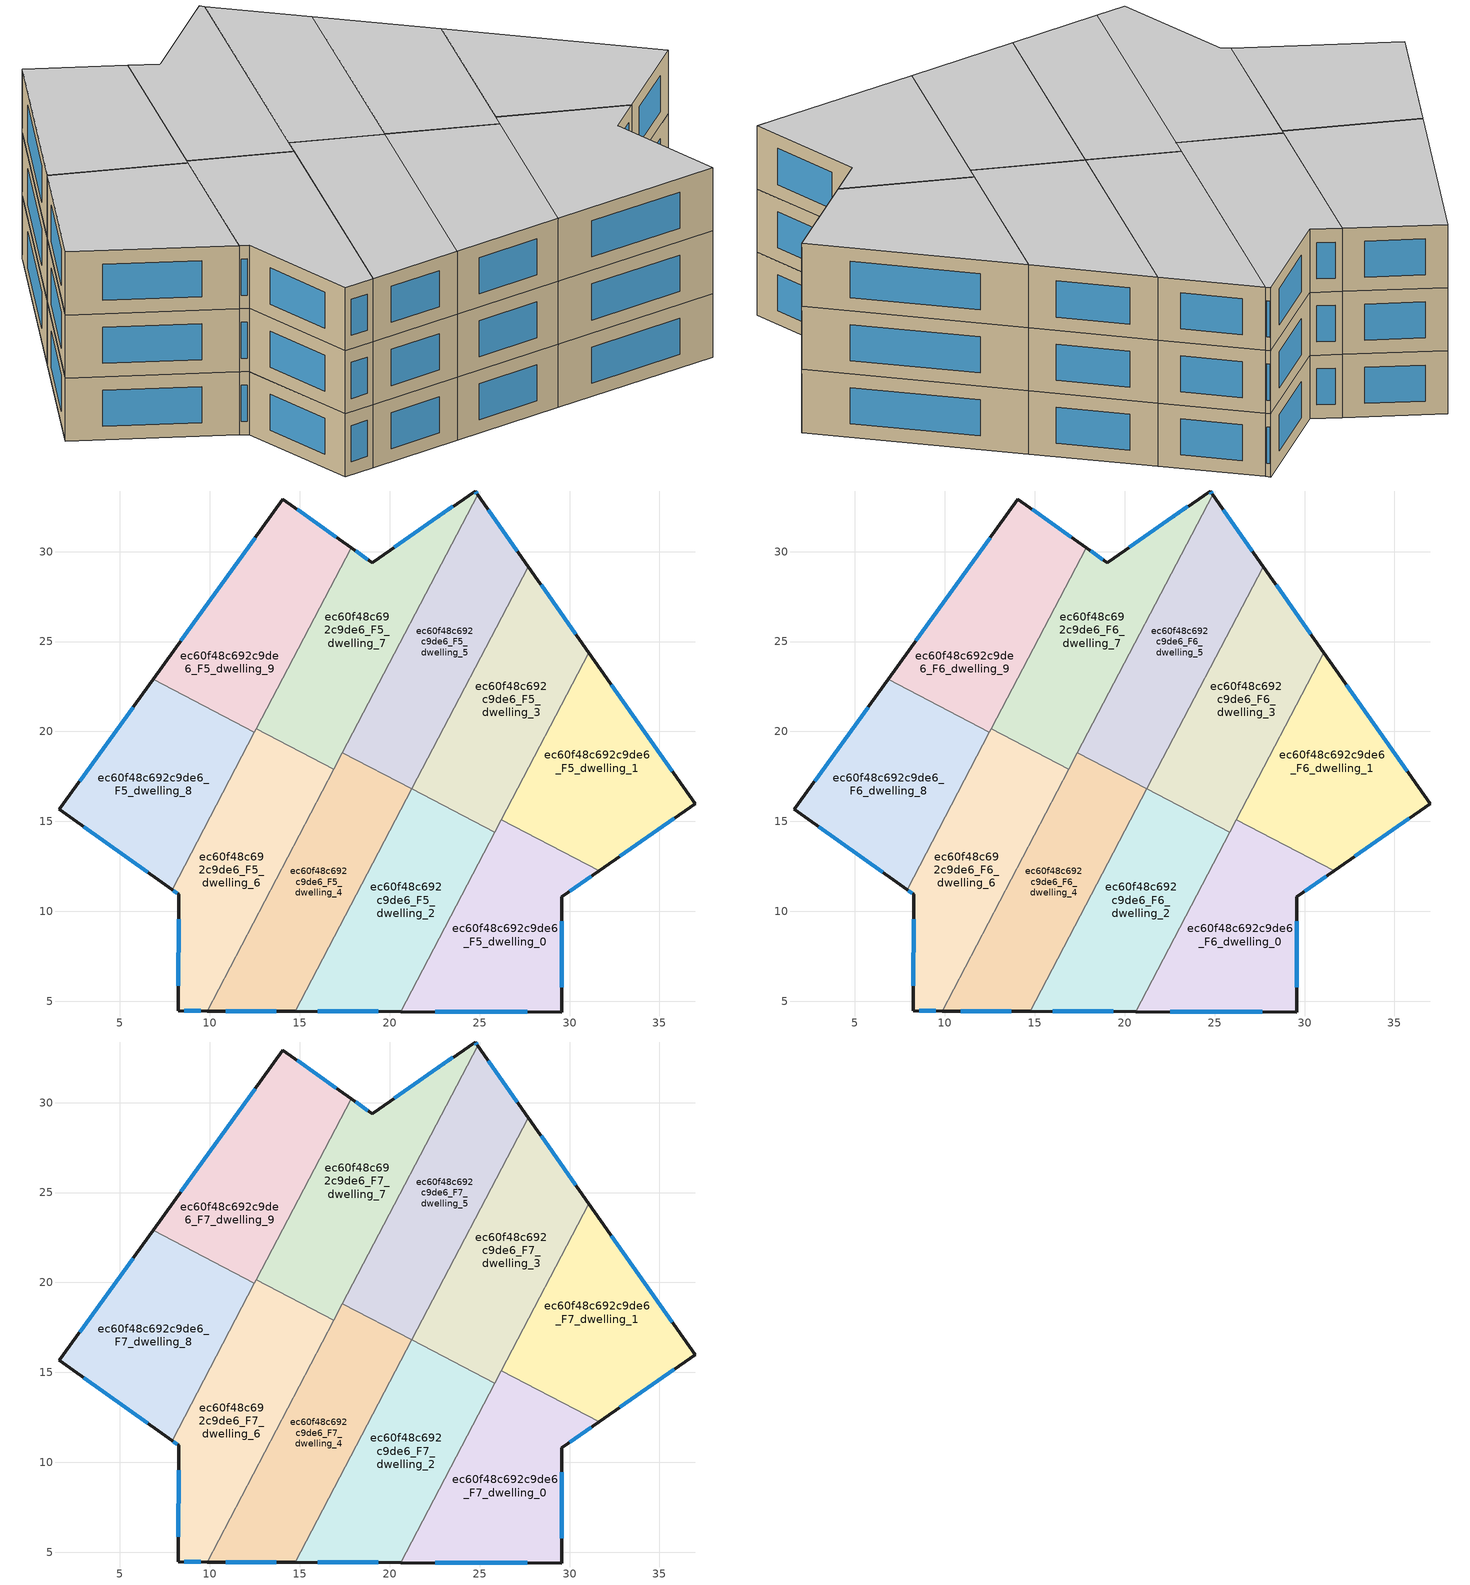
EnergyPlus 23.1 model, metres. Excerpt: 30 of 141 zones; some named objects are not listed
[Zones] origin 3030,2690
ec60f48c692c9de6_F5_dwelling_0
 floor to ec60f48c692c9de6_F4_dwelling_0 (EU_floor_Construction): 31.64,12.26 29.58,10.82 29.57,4.4 20.61,4.43 26.2,15.11 z15
 wall outside (EU_wall_Construction): 20.61,4.43 29.57,4.4 29.58,10.82 31.64,12.26 z15:18
 wall to ec60f48c692c9de6_F5_dwelling_1 (EU_wall_Construction): 31.64,12.26 26.2,15.11 z15:18
 wall to ec60f48c692c9de6_F5_dwelling_2 (EU_wall_Construction): 25.83,14.4 20.61,4.43 z15:18
 wall to ec60f48c692c9de6_F5_dwelling_3 (EU_wall_Construction): 26.2,15.1 25.83,14.4 z15:18
 window (EU_Window_Construction): 30.02,11.13 31.2,11.95 / 29.57,5.78 29.58,9.44 / 22.53,4.42 27.65,4.41 z15.64:17.36
ec60f48c692c9de6_F5_dwelling_1
 floor to ec60f48c692c9de6_F4_dwelling_1 (EU_floor_Construction): 31.06,24.39 36.98,15.98 31.64,12.26 26.2,15.11 z15
 wall outside (EU_wall_Construction): 31.64,12.26 36.98,15.98 31.06,24.39 z15:18
 wall to ec60f48c692c9de6_F5_dwelling_3 (EU_wall_Construction): 31.06,24.39 26.2,15.11 z15:18
 window (EU_Window_Construction): 35.71,17.78 32.33,22.59 / 32.79,13.05 35.84,15.18 z15.64:17.36
ec60f48c692c9de6_F5_dwelling_2
 floor to ec60f48c692c9de6_F4_dwelling_2 (EU_floor_Construction): 25.83,14.4 20.61,4.43 14.75,4.44 21.22,16.82 z15
 wall outside (EU_wall_Construction): 14.75,4.44 20.61,4.43 z15:18
 wall to ec60f48c692c9de6_F5_dwelling_3 (EU_wall_Construction): 25.83,14.4 21.22,16.82 z15:18
 wall to ec60f48c692c9de6_F5_dwelling_4 (EU_wall_Construction): 21.22,16.8 14.75,4.44 z15:18
 wall to ec60f48c692c9de6_F5_dwelling_5 (EU_wall_Construction): 21.22,16.81 21.22,16.8 z15:18
 window (EU_Window_Construction): 16,4.44 19.35,4.43 z15.64:17.36
ec60f48c692c9de6_F5_dwelling_3
 floor to ec60f48c692c9de6_F4_dwelling_3 (EU_floor_Construction): 27.7,29.17 31.06,24.39 25.83,14.4 21.22,16.82 z15
 wall outside (EU_wall_Construction): 31.06,24.39 27.7,29.17 z15:18
 wall to ec60f48c692c9de6_F5_dwelling_5 (EU_wall_Construction): 27.7,29.17 21.22,16.82 z15:18
 window (EU_Window_Construction): 30.34,25.41 28.42,28.15 z15.64:17.36
ec60f48c692c9de6_F5_dwelling_4
 floor to ec60f48c692c9de6_F4_dwelling_4 (EU_floor_Construction): 21.22,16.8 14.75,4.44 9.84,4.46 17.37,18.82 z15
 wall outside (EU_wall_Construction): 9.84,4.46 14.75,4.44 z15:18
 wall to ec60f48c692c9de6_F5_dwelling_5 (EU_wall_Construction): 21.22,16.8 17.37,18.82 z15:18
 wall to ec60f48c692c9de6_F5_dwelling_6 (EU_wall_Construction): 16.89,17.91 9.84,4.46 z15:18
 wall to ec60f48c692c9de6_F5_dwelling_7 (EU_wall_Construction): 17.37,18.82 16.89,17.91 z15:18
 window (EU_Window_Construction): 10.89,4.45 13.7,4.45 z15.64:17.36
ec60f48c692c9de6_F5_dwelling_5
 floor to ec60f48c692c9de6_F4_dwelling_5 (EU_floor_Construction): 24.88,33.17 27.7,29.17 21.22,16.8 17.37,18.82 z15
 wall outside (EU_wall_Construction): 27.7,29.17 24.88,33.17 z15:18
 wall to ec60f48c692c9de6_F5_dwelling_7 (EU_wall_Construction): 24.88,33.17 17.37,18.82 z15:18
 window (EU_Window_Construction): 27.1,30.03 25.49,32.32 z15.64:17.36
ec60f48c692c9de6_F5_dwelling_6
 floor to ec60f48c692c9de6_F4_dwelling_6 (EU_floor_Construction): 16.89,17.91 9.84,4.46 8.24,4.46 8.27,10.94 7.9,11.21 12.58,20.16 z15
 wall outside (EU_wall_Construction): 7.9,11.21 8.27,10.94 8.24,4.46 9.84,4.46 z15:18
 wall to ec60f48c692c9de6_F5_dwelling_7 (EU_wall_Construction): 16.89,17.91 12.58,20.16 z15:18
 wall to ec60f48c692c9de6_F5_dwelling_8 (EU_wall_Construction): 12.48,19.95 7.9,11.21 z15:18
 wall to ec60f48c692c9de6_F5_dwelling_9 (EU_wall_Construction): 12.58,20.16 12.48,19.95 z15:18
 window (EU_Window_Construction): 8.58,4.46 9.5,4.46 / 8.26,9.56 8.25,5.85 / 7.98,11.15 8.19,11 z15.64:17.36
ec60f48c692c9de6_F5_dwelling_7
 floor to ec60f48c692c9de6_F4_dwelling_7 (EU_floor_Construction): 24.74,33.37 24.88,33.17 16.89,17.91 12.58,20.16 17.85,30.22 19.02,29.38 z15
 wall outside (EU_wall_Construction): 24.88,33.17 24.74,33.37 19.02,29.38 17.85,30.22 z15:18
 wall to ec60f48c692c9de6_F5_dwelling_9 (EU_wall_Construction): 17.85,30.22 12.58,20.16 z15:18
 window (EU_Window_Construction): 24.85,33.22 24.77,33.33 / 18.77,29.56 18.1,30.04 / 23.52,32.52 20.25,30.24 z15.64:17.36
ec60f48c692c9de6_F5_dwelling_8
 floor to ec60f48c692c9de6_F4_dwelling_8 (EU_floor_Construction): 12.48,19.95 7.9,11.21 1.64,15.67 6.84,22.9 z15
 wall outside (EU_wall_Construction): 6.84,22.9 1.64,15.67 7.9,11.21 z15:18
 wall to ec60f48c692c9de6_F5_dwelling_9 (EU_wall_Construction): 12.48,19.95 6.84,22.9 z15:18
 window (EU_Window_Construction): 2.98,14.72 6.56,12.16 / 5.73,21.35 2.75,17.22 z15.64:17.36
ec60f48c692c9de6_F5_dwelling_9
 floor to ec60f48c692c9de6_F4_dwelling_9 (EU_floor_Construction): 17.85,30.22 12.48,19.95 6.84,22.9 14.06,32.93 z15
 wall outside (EU_wall_Construction): 17.85,30.22 14.06,32.93 6.84,22.9 z15:18
 window (EU_Window_Construction): 12.51,30.78 8.39,25.05 / 17.04,30.8 14.87,32.35 z15.64:17.36
ec60f48c692c9de6_F6_dwelling_0
 floor to ec60f48c692c9de6_F5_dwelling_0 (EU_floor_Construction): 31.64,12.26 29.58,10.82 29.57,4.4 20.61,4.43 26.2,15.11 z18
 wall outside (EU_wall_Construction): 20.61,4.43 29.57,4.4 29.58,10.82 31.64,12.26 z18:21
 wall to ec60f48c692c9de6_F6_dwelling_1 (EU_wall_Construction): 31.64,12.26 26.2,15.11 z18:21
 wall to ec60f48c692c9de6_F6_dwelling_2 (EU_wall_Construction): 25.83,14.4 20.61,4.43 z18:21
 wall to ec60f48c692c9de6_F6_dwelling_3 (EU_wall_Construction): 26.2,15.1 25.83,14.4 z18:21
 window (EU_Window_Construction): 30.02,11.13 31.2,11.95 / 29.57,5.78 29.58,9.44 / 22.53,4.42 27.65,4.41 z18.64:20.36
ec60f48c692c9de6_F6_dwelling_1
 floor to ec60f48c692c9de6_F5_dwelling_1 (EU_floor_Construction): 31.06,24.39 36.98,15.98 31.64,12.26 26.2,15.11 z18
 wall outside (EU_wall_Construction): 31.64,12.26 36.98,15.98 31.06,24.39 z18:21
 wall to ec60f48c692c9de6_F6_dwelling_3 (EU_wall_Construction): 31.06,24.39 26.2,15.11 z18:21
 window (EU_Window_Construction): 35.71,17.78 32.33,22.59 / 32.79,13.05 35.84,15.18 z18.64:20.36
ec60f48c692c9de6_F6_dwelling_2
 floor to ec60f48c692c9de6_F5_dwelling_2 (EU_floor_Construction): 25.83,14.4 20.61,4.43 14.75,4.44 21.22,16.82 z18
 wall outside (EU_wall_Construction): 14.75,4.44 20.61,4.43 z18:21
 wall to ec60f48c692c9de6_F6_dwelling_3 (EU_wall_Construction): 25.83,14.4 21.22,16.82 z18:21
 wall to ec60f48c692c9de6_F6_dwelling_4 (EU_wall_Construction): 21.22,16.8 14.75,4.44 z18:21
 wall to ec60f48c692c9de6_F6_dwelling_5 (EU_wall_Construction): 21.22,16.81 21.22,16.8 z18:21
 window (EU_Window_Construction): 16,4.44 19.35,4.43 z18.64:20.36
ec60f48c692c9de6_F6_dwelling_3
 floor to ec60f48c692c9de6_F5_dwelling_3 (EU_floor_Construction): 27.7,29.17 31.06,24.39 25.83,14.4 21.22,16.82 z18
 wall outside (EU_wall_Construction): 31.06,24.39 27.7,29.17 z18:21
 wall to ec60f48c692c9de6_F6_dwelling_5 (EU_wall_Construction): 27.7,29.17 21.22,16.82 z18:21
 window (EU_Window_Construction): 30.34,25.41 28.42,28.15 z18.64:20.36
ec60f48c692c9de6_F6_dwelling_4
 floor to ec60f48c692c9de6_F5_dwelling_4 (EU_floor_Construction): 21.22,16.8 14.75,4.44 9.84,4.46 17.37,18.82 z18
 wall outside (EU_wall_Construction): 9.84,4.46 14.75,4.44 z18:21
 wall to ec60f48c692c9de6_F6_dwelling_5 (EU_wall_Construction): 21.22,16.8 17.37,18.82 z18:21
 wall to ec60f48c692c9de6_F6_dwelling_6 (EU_wall_Construction): 16.89,17.91 9.84,4.46 z18:21
 wall to ec60f48c692c9de6_F6_dwelling_7 (EU_wall_Construction): 17.37,18.82 16.89,17.91 z18:21
 window (EU_Window_Construction): 10.89,4.45 13.7,4.45 z18.64:20.36
ec60f48c692c9de6_F6_dwelling_5
 floor to ec60f48c692c9de6_F5_dwelling_5 (EU_floor_Construction): 24.88,33.17 27.7,29.17 21.22,16.8 17.37,18.82 z18
 wall outside (EU_wall_Construction): 27.7,29.17 24.88,33.17 z18:21
 wall to ec60f48c692c9de6_F6_dwelling_7 (EU_wall_Construction): 24.88,33.17 17.37,18.82 z18:21
 window (EU_Window_Construction): 27.1,30.03 25.49,32.32 z18.64:20.36
ec60f48c692c9de6_F6_dwelling_6
 floor to ec60f48c692c9de6_F5_dwelling_6 (EU_floor_Construction): 16.89,17.91 9.84,4.46 8.24,4.46 8.27,10.94 7.9,11.21 12.58,20.16 z18
 wall outside (EU_wall_Construction): 7.9,11.21 8.27,10.94 8.24,4.46 9.84,4.46 z18:21
 wall to ec60f48c692c9de6_F6_dwelling_7 (EU_wall_Construction): 16.89,17.91 12.58,20.16 z18:21
 wall to ec60f48c692c9de6_F6_dwelling_8 (EU_wall_Construction): 12.48,19.95 7.9,11.21 z18:21
 wall to ec60f48c692c9de6_F6_dwelling_9 (EU_wall_Construction): 12.58,20.16 12.48,19.95 z18:21
 window (EU_Window_Construction): 8.58,4.46 9.5,4.46 / 8.26,9.56 8.25,5.85 / 7.98,11.15 8.19,11 z18.64:20.36
ec60f48c692c9de6_F6_dwelling_7
 floor to ec60f48c692c9de6_F5_dwelling_7 (EU_floor_Construction): 24.74,33.37 24.88,33.17 16.89,17.91 12.58,20.16 17.85,30.22 19.02,29.38 z18
 wall outside (EU_wall_Construction): 24.88,33.17 24.74,33.37 19.02,29.38 17.85,30.22 z18:21
 wall to ec60f48c692c9de6_F6_dwelling_9 (EU_wall_Construction): 17.85,30.22 12.58,20.16 z18:21
 window (EU_Window_Construction): 24.85,33.22 24.77,33.33 / 18.77,29.56 18.1,30.04 / 23.52,32.52 20.25,30.24 z18.64:20.36
ec60f48c692c9de6_F6_dwelling_8
 floor to ec60f48c692c9de6_F5_dwelling_8 (EU_floor_Construction): 12.48,19.95 7.9,11.21 1.64,15.67 6.84,22.9 z18
 wall outside (EU_wall_Construction): 6.84,22.9 1.64,15.67 7.9,11.21 z18:21
 wall to ec60f48c692c9de6_F6_dwelling_9 (EU_wall_Construction): 12.48,19.95 6.84,22.9 z18:21
 window (EU_Window_Construction): 2.98,14.72 6.56,12.16 / 5.73,21.35 2.75,17.22 z18.64:20.36
ec60f48c692c9de6_F6_dwelling_9
 floor to ec60f48c692c9de6_F5_dwelling_9 (EU_floor_Construction): 17.85,30.22 12.48,19.95 6.84,22.9 14.06,32.93 z18
 wall outside (EU_wall_Construction): 17.85,30.22 14.06,32.93 6.84,22.9 z18:21
 window (EU_Window_Construction): 12.51,30.78 8.39,25.05 / 17.04,30.8 14.87,32.35 z18.64:20.36
ec60f48c692c9de6_F7_dwelling_0
 floor to ec60f48c692c9de6_F6_dwelling_0 (EU_floor_Construction): 31.64,12.26 29.58,10.82 29.57,4.4 20.61,4.43 26.2,15.11 z21
 wall outside (EU_wall_Construction): 20.61,4.43 29.57,4.4 29.58,10.82 31.64,12.26 z21:24
 wall to ec60f48c692c9de6_F7_dwelling_1 (EU_wall_Construction): 31.64,12.26 26.2,15.11 z21:24
 wall to ec60f48c692c9de6_F7_dwelling_2 (EU_wall_Construction): 25.83,14.4 20.61,4.43 z21:24
 wall to ec60f48c692c9de6_F7_dwelling_3 (EU_wall_Construction): 26.2,15.1 25.83,14.4 z21:24
 window (EU_Window_Construction): 30.02,11.13 31.2,11.95 / 29.57,5.78 29.58,9.44 / 22.53,4.42 27.65,4.41 z21.64:23.36
 ceiling to ec60f48c692c9de6_F8_dwelling_0 (EU_floor_Construction): 29.57,4.4 29.58,10.82 31.64,12.26 26.2,15.11 20.61,4.43 z24
ec60f48c692c9de6_F7_dwelling_1
 floor to ec60f48c692c9de6_F6_dwelling_1 (EU_floor_Construction): 31.06,24.39 36.98,15.98 31.64,12.26 26.2,15.11 z21
 wall outside (EU_wall_Construction): 31.64,12.26 36.98,15.98 31.06,24.39 z21:24
 wall to ec60f48c692c9de6_F7_dwelling_3 (EU_wall_Construction): 31.06,24.39 26.2,15.11 z21:24
 window (EU_Window_Construction): 35.71,17.78 32.33,22.59 / 32.79,13.05 35.84,15.18 z21.64:23.36
 ceiling to ec60f48c692c9de6_F8_dwelling_1 (EU_floor_Construction): 36.98,15.98 31.06,24.39 26.2,15.11 31.64,12.26 z24
ec60f48c692c9de6_F7_dwelling_2
 floor to ec60f48c692c9de6_F6_dwelling_2 (EU_floor_Construction): 25.83,14.4 20.61,4.43 14.75,4.44 21.22,16.82 z21
 wall outside (EU_wall_Construction): 14.75,4.44 20.61,4.43 z21:24
 wall to ec60f48c692c9de6_F7_dwelling_3 (EU_wall_Construction): 25.83,14.4 21.22,16.82 z21:24
 wall to ec60f48c692c9de6_F7_dwelling_4 (EU_wall_Construction): 21.22,16.8 14.75,4.44 z21:24
 wall to ec60f48c692c9de6_F7_dwelling_5 (EU_wall_Construction): 21.22,16.81 21.22,16.8 z21:24
 window (EU_Window_Construction): 16,4.44 19.35,4.43 z21.64:23.36
 ceiling to ec60f48c692c9de6_F8_dwelling_2 (EU_floor_Construction): 20.61,4.43 25.83,14.4 21.22,16.82 14.75,4.44 z24
ec60f48c692c9de6_F7_dwelling_3
 floor to ec60f48c692c9de6_F6_dwelling_3 (EU_floor_Construction): 27.7,29.17 31.06,24.39 25.83,14.4 21.22,16.82 z21
 wall outside (EU_wall_Construction): 31.06,24.39 27.7,29.17 z21:24
 wall to ec60f48c692c9de6_F7_dwelling_5 (EU_wall_Construction): 27.7,29.17 21.22,16.82 z21:24
 window (EU_Window_Construction): 30.34,25.41 28.42,28.15 z21.64:23.36
 ceiling to ec60f48c692c9de6_F8_dwelling_3 (EU_floor_Construction): 25.83,14.4 31.06,24.39 27.7,29.17 21.22,16.82 z24
ec60f48c692c9de6_F7_dwelling_4
 floor to ec60f48c692c9de6_F6_dwelling_4 (EU_floor_Construction): 21.22,16.8 14.75,4.44 9.84,4.46 17.37,18.82 z21
 wall outside (EU_wall_Construction): 9.84,4.46 14.75,4.44 z21:24
 wall to ec60f48c692c9de6_F7_dwelling_5 (EU_wall_Construction): 21.22,16.8 17.37,18.82 z21:24
 wall to ec60f48c692c9de6_F7_dwelling_6 (EU_wall_Construction): 16.89,17.91 9.84,4.46 z21:24
 wall to ec60f48c692c9de6_F7_dwelling_7 (EU_wall_Construction): 17.37,18.82 16.89,17.91 z21:24
 window (EU_Window_Construction): 10.89,4.45 13.7,4.45 z21.64:23.36
 ceiling to ec60f48c692c9de6_F8_dwelling_4 (EU_floor_Construction): 14.75,4.44 21.22,16.8 17.37,18.82 9.84,4.46 z24
ec60f48c692c9de6_F7_dwelling_5
 floor to ec60f48c692c9de6_F6_dwelling_5 (EU_floor_Construction): 24.88,33.17 27.7,29.17 21.22,16.8 17.37,18.82 z21
 wall outside (EU_wall_Construction): 27.7,29.17 24.88,33.17 z21:24
 wall to ec60f48c692c9de6_F7_dwelling_7 (EU_wall_Construction): 24.88,33.17 17.37,18.82 z21:24
 window (EU_Window_Construction): 27.1,30.03 25.49,32.32 z21.64:23.36
 ceiling to ec60f48c692c9de6_F8_dwelling_5 (EU_floor_Construction): 21.22,16.8 27.7,29.17 24.88,33.17 17.37,18.82 z24
ec60f48c692c9de6_F7_dwelling_6
 floor to ec60f48c692c9de6_F6_dwelling_6 (EU_floor_Construction): 16.89,17.91 9.84,4.46 8.24,4.46 8.27,10.94 7.9,11.21 12.58,20.16 z21
 wall outside (EU_wall_Construction): 7.9,11.21 8.27,10.94 8.24,4.46 9.84,4.46 z21:24
 wall to ec60f48c692c9de6_F7_dwelling_7 (EU_wall_Construction): 16.89,17.91 12.58,20.16 z21:24
 wall to ec60f48c692c9de6_F7_dwelling_8 (EU_wall_Construction): 12.48,19.95 7.9,11.21 z21:24
 wall to ec60f48c692c9de6_F7_dwelling_9 (EU_wall_Construction): 12.58,20.16 12.48,19.95 z21:24
 window (EU_Window_Construction): 8.58,4.46 9.5,4.46 / 8.26,9.56 8.25,5.85 / 7.98,11.15 8.19,11 z21.64:23.36
 ceiling to ec60f48c692c9de6_F8_dwelling_6 (EU_floor_Construction): 9.84,4.46 16.89,17.91 12.58,20.16 7.9,11.21 8.27,10.94 8.24,4.46 z24
ec60f48c692c9de6_F7_dwelling_7
 floor to ec60f48c692c9de6_F6_dwelling_7 (EU_floor_Construction): 24.74,33.37 24.88,33.17 16.89,17.91 12.58,20.16 17.85,30.22 19.02,29.38 z21
 wall outside (EU_wall_Construction): 24.88,33.17 24.74,33.37 19.02,29.38 17.85,30.22 z21:24
 wall to ec60f48c692c9de6_F7_dwelling_9 (EU_wall_Construction): 17.85,30.22 12.58,20.16 z21:24
 window (EU_Window_Construction): 24.85,33.22 24.77,33.33 / 18.77,29.56 18.1,30.04 / 23.52,32.52 20.25,30.24 z21.64:23.36
 ceiling to ec60f48c692c9de6_F8_dwelling_7 (EU_floor_Construction): 16.89,17.91 24.88,33.17 24.74,33.37 19.02,29.38 17.85,30.22 12.58,20.16 z24
ec60f48c692c9de6_F7_dwelling_8
 floor to ec60f48c692c9de6_F6_dwelling_8 (EU_floor_Construction): 12.48,19.95 7.9,11.21 1.64,15.67 6.84,22.9 z21
 wall outside (EU_wall_Construction): 6.84,22.9 1.64,15.67 7.9,11.21 z21:24
 wall to ec60f48c692c9de6_F7_dwelling_9 (EU_wall_Construction): 12.48,19.95 6.84,22.9 z21:24
 window (EU_Window_Construction): 2.98,14.72 6.56,12.16 / 5.73,21.35 2.75,17.22 z21.64:23.36
 ceiling to ec60f48c692c9de6_F8_dwelling_8 (EU_floor_Construction): 7.9,11.21 12.48,19.95 6.84,22.9 1.64,15.67 z24
ec60f48c692c9de6_F7_dwelling_9
 floor to ec60f48c692c9de6_F6_dwelling_9 (EU_floor_Construction): 17.85,30.22 12.48,19.95 6.84,22.9 14.06,32.93 z21
 wall outside (EU_wall_Construction): 17.85,30.22 14.06,32.93 6.84,22.9 z21:24
 window (EU_Window_Construction): 12.51,30.78 8.39,25.05 / 17.04,30.8 14.87,32.35 z21.64:23.36
 ceiling to ec60f48c692c9de6_F8_dwelling_9 (EU_floor_Construction): 12.48,19.95 17.85,30.22 14.06,32.93 6.84,22.9 z24
[Building]
EU S2 Campaign: North Axis=0; Terrain=City; Solar Distribution=FullExterior
[Site:Location]
Yerevan-Zvartnots.Intl.AP: Latitude=40.15; Longitude=44.383; Time Zone=4; Elevation=854
[SizingPeriod:WeatherFileDays]
AnnualSizingPeriod: Begin Month=1; Begin Day of Month=1; End Month=12; End Day of Month=31; Day of Week for Start Day=Monday; Use Weather File Daylight Saving Period=No; Use Weather File Rain and Snow Indicators=No
[MATERIAL]
EU_InternalMass_Material: Roughness=MediumRough; Thickness=0.1; Conductivity=1; Density=1800; Specific Heat=900; Thermal Absorptance=0.9; Solar Absorptance=0.7; Visible Absorptance=0.7
[MATERIAL:NOMASS] Roughness=MediumRough; Thermal Absorptance=0.9; Solar Absorptance=0.7; Visible Absorptance=0.7
Name | Thermal Resistance
EU_wall_NoMass | 1.05043
EU_floor_NoMass | 0.478065
[WINDOWMATERIAL:SIMPLEGLAZINGSYSTEM]
EU_Window_SimpleGlazing: UFactor=2.5566; Solar Heat Gain Coefficient=0.75; Visible Transmittance=0.75
[CONSTRUCTION]
EU_wall_Construction: EU_wall_NoMass
EU_floor_Construction: EU_floor_NoMass
EU_Window_Construction: EU_Window_SimpleGlazing
EU_InternalMass_Construction: EU_InternalMass_Material
[ZONE] Type=1; Multiplier=1; Ceiling Height=autocalculate; Floor Area=autocalculate; Part of Total Floor Area=Yes
Name | Volume
ec60f48c692c9de6_F5_dwelling_0; ec60f48c692c9de6_F6_dwelling_0; ec60f48c692c9de6_F7_dwelling_0 | 196.831
ec60f48c692c9de6_F5_dwelling_1; ec60f48c692c9de6_F6_dwelling_1; ec60f48c692c9de6_F7_dwelling_1 | 196.843
ec60f48c692c9de6_F5_dwelling_2; ec60f48c692c9de6_F6_dwelling_2; ec60f48c692c9de6_F7_dwelling_2 | 196.852
ec60f48c692c9de6_F5_dwelling_3; ec60f48c692c9de6_F6_dwelling_3; ec60f48c692c9de6_F7_dwelling_3 | 196.841
ec60f48c692c9de6_F5_dwelling_4; ec60f48c692c9de6_F6_dwelling_4; ec60f48c692c9de6_F7_dwelling_4 | 196.81
ec60f48c692c9de6_F5_dwelling_5; ec60f48c692c9de6_F6_dwelling_5; ec60f48c692c9de6_F7_dwelling_5 | 196.823
ec60f48c692c9de6_F5_dwelling_6; ec60f48c692c9de6_F6_dwelling_6; ec60f48c692c9de6_F7_dwelling_6 | 196.837
ec60f48c692c9de6_F5_dwelling_7; ec60f48c692c9de6_F6_dwelling_7; ec60f48c692c9de6_F7_dwelling_7 | 196.833
ec60f48c692c9de6_F5_dwelling_8; ec60f48c692c9de6_F6_dwelling_8; ec60f48c692c9de6_F7_dwelling_8 | 196.825
ec60f48c692c9de6_F5_dwelling_9; ec60f48c692c9de6_F6_dwelling_9; ec60f48c692c9de6_F7_dwelling_9 | 196.819
[INTERNALMASS] Construction=EU_InternalMass_Construction
Name | Zone or ZoneList | Surface Area
ec60f48c692c9de6_F5_dwelling_0_EU_InternalMass | ec60f48c692c9de6_F5_dwelling_0 | 65.6105
ec60f48c692c9de6_F5_dwelling_1_EU_InternalMass | ec60f48c692c9de6_F5_dwelling_1 | 65.6144
ec60f48c692c9de6_F5_dwelling_2_EU_InternalMass | ec60f48c692c9de6_F5_dwelling_2 | 65.6173
ec60f48c692c9de6_F5_dwelling_3_EU_InternalMass | ec60f48c692c9de6_F5_dwelling_3 | 65.6137
ec60f48c692c9de6_F5_dwelling_4_EU_InternalMass | ec60f48c692c9de6_F5_dwelling_4 | 65.6031
ec60f48c692c9de6_F5_dwelling_5_EU_InternalMass | ec60f48c692c9de6_F5_dwelling_5 | 65.6077
ec60f48c692c9de6_F5_dwelling_6_EU_InternalMass | ec60f48c692c9de6_F5_dwelling_6 | 65.6122
ec60f48c692c9de6_F5_dwelling_7_EU_InternalMass | ec60f48c692c9de6_F5_dwelling_7 | 65.6111
ec60f48c692c9de6_F5_dwelling_8_EU_InternalMass | ec60f48c692c9de6_F5_dwelling_8 | 65.6083
ec60f48c692c9de6_F5_dwelling_9_EU_InternalMass | ec60f48c692c9de6_F5_dwelling_9 | 65.6063
ec60f48c692c9de6_F6_dwelling_0_EU_InternalMass | ec60f48c692c9de6_F6_dwelling_0 | 65.6105
ec60f48c692c9de6_F6_dwelling_1_EU_InternalMass | ec60f48c692c9de6_F6_dwelling_1 | 65.6144
ec60f48c692c9de6_F6_dwelling_2_EU_InternalMass | ec60f48c692c9de6_F6_dwelling_2 | 65.6173
ec60f48c692c9de6_F6_dwelling_3_EU_InternalMass | ec60f48c692c9de6_F6_dwelling_3 | 65.6137
ec60f48c692c9de6_F6_dwelling_4_EU_InternalMass | ec60f48c692c9de6_F6_dwelling_4 | 65.6031
ec60f48c692c9de6_F6_dwelling_5_EU_InternalMass | ec60f48c692c9de6_F6_dwelling_5 | 65.6077
ec60f48c692c9de6_F6_dwelling_6_EU_InternalMass | ec60f48c692c9de6_F6_dwelling_6 | 65.6122
ec60f48c692c9de6_F6_dwelling_7_EU_InternalMass | ec60f48c692c9de6_F6_dwelling_7 | 65.6111
ec60f48c692c9de6_F6_dwelling_8_EU_InternalMass | ec60f48c692c9de6_F6_dwelling_8 | 65.6083
ec60f48c692c9de6_F6_dwelling_9_EU_InternalMass | ec60f48c692c9de6_F6_dwelling_9 | 65.6063
ec60f48c692c9de6_F7_dwelling_0_EU_InternalMass | ec60f48c692c9de6_F7_dwelling_0 | 65.6105
ec60f48c692c9de6_F7_dwelling_1_EU_InternalMass | ec60f48c692c9de6_F7_dwelling_1 | 65.6144
ec60f48c692c9de6_F7_dwelling_2_EU_InternalMass | ec60f48c692c9de6_F7_dwelling_2 | 65.6173
ec60f48c692c9de6_F7_dwelling_3_EU_InternalMass | ec60f48c692c9de6_F7_dwelling_3 | 65.6137
ec60f48c692c9de6_F7_dwelling_4_EU_InternalMass | ec60f48c692c9de6_F7_dwelling_4 | 65.6031
ec60f48c692c9de6_F7_dwelling_5_EU_InternalMass | ec60f48c692c9de6_F7_dwelling_5 | 65.6077
ec60f48c692c9de6_F7_dwelling_6_EU_InternalMass | ec60f48c692c9de6_F7_dwelling_6 | 65.6122
ec60f48c692c9de6_F7_dwelling_7_EU_InternalMass | ec60f48c692c9de6_F7_dwelling_7 | 65.6111
ec60f48c692c9de6_F7_dwelling_8_EU_InternalMass | ec60f48c692c9de6_F7_dwelling_8 | 65.6083
ec60f48c692c9de6_F7_dwelling_9_EU_InternalMass | ec60f48c692c9de6_F7_dwelling_9 | 65.6063
[OTHEREQUIPMENT] Fuel Type=Electricity; Design Level Calculation Method=Watts/Area; Power per Zone Floor Area=1; Fraction Latent=0; Fraction Radiant=0; Fraction Lost=0; Carbon Dioxide Generation Rate=0; EndUse Subcategory=EU_Step8_InternalGains
Name | Zone or ZoneList or Space or SpaceList | Schedule
EU_Step8_InternalGain_ec60f48c692c9de6_F5_dwelling_0_f000 | ec60f48c692c9de6_F5_dwelling_0 | EU_Step8_GainSchedule_ec60f48c692c9de6_F5_dwelling_0_f000
EU_Step8_InternalGain_ec60f48c692c9de6_F5_dwelling_1_f000 | ec60f48c692c9de6_F5_dwelling_1 | EU_Step8_GainSchedule_ec60f48c692c9de6_F5_dwelling_1_f000
EU_Step8_InternalGain_ec60f48c692c9de6_F5_dwelling_2_f000 | ec60f48c692c9de6_F5_dwelling_2 | EU_Step8_GainSchedule_ec60f48c692c9de6_F5_dwelling_2_f000
EU_Step8_InternalGain_ec60f48c692c9de6_F5_dwelling_3_f000 | ec60f48c692c9de6_F5_dwelling_3 | EU_Step8_GainSchedule_ec60f48c692c9de6_F5_dwelling_3_f000
EU_Step8_InternalGain_ec60f48c692c9de6_F5_dwelling_4_f000 | ec60f48c692c9de6_F5_dwelling_4 | EU_Step8_GainSchedule_ec60f48c692c9de6_F5_dwelling_4_f000
EU_Step8_InternalGain_ec60f48c692c9de6_F5_dwelling_5_f000 | ec60f48c692c9de6_F5_dwelling_5 | EU_Step8_GainSchedule_ec60f48c692c9de6_F5_dwelling_5_f000
EU_Step8_InternalGain_ec60f48c692c9de6_F5_dwelling_6_f000 | ec60f48c692c9de6_F5_dwelling_6 | EU_Step8_GainSchedule_ec60f48c692c9de6_F5_dwelling_6_f000
EU_Step8_InternalGain_ec60f48c692c9de6_F5_dwelling_7_f000 | ec60f48c692c9de6_F5_dwelling_7 | EU_Step8_GainSchedule_ec60f48c692c9de6_F5_dwelling_7_f000
EU_Step8_InternalGain_ec60f48c692c9de6_F5_dwelling_8_f000 | ec60f48c692c9de6_F5_dwelling_8 | EU_Step8_GainSchedule_ec60f48c692c9de6_F5_dwelling_8_f000
EU_Step8_InternalGain_ec60f48c692c9de6_F5_dwelling_9_f000 | ec60f48c692c9de6_F5_dwelling_9 | EU_Step8_GainSchedule_ec60f48c692c9de6_F5_dwelling_9_f000
EU_Step8_InternalGain_ec60f48c692c9de6_F6_dwelling_0_f000 | ec60f48c692c9de6_F6_dwelling_0 | EU_Step8_GainSchedule_ec60f48c692c9de6_F6_dwelling_0_f000
EU_Step8_InternalGain_ec60f48c692c9de6_F6_dwelling_1_f000 | ec60f48c692c9de6_F6_dwelling_1 | EU_Step8_GainSchedule_ec60f48c692c9de6_F6_dwelling_1_f000
EU_Step8_InternalGain_ec60f48c692c9de6_F6_dwelling_2_f000 | ec60f48c692c9de6_F6_dwelling_2 | EU_Step8_GainSchedule_ec60f48c692c9de6_F6_dwelling_2_f000
EU_Step8_InternalGain_ec60f48c692c9de6_F6_dwelling_3_f000 | ec60f48c692c9de6_F6_dwelling_3 | EU_Step8_GainSchedule_ec60f48c692c9de6_F6_dwelling_3_f000
EU_Step8_InternalGain_ec60f48c692c9de6_F6_dwelling_4_f000 | ec60f48c692c9de6_F6_dwelling_4 | EU_Step8_GainSchedule_ec60f48c692c9de6_F6_dwelling_4_f000
EU_Step8_InternalGain_ec60f48c692c9de6_F6_dwelling_5_f000 | ec60f48c692c9de6_F6_dwelling_5 | EU_Step8_GainSchedule_ec60f48c692c9de6_F6_dwelling_5_f000
EU_Step8_InternalGain_ec60f48c692c9de6_F6_dwelling_6_f000 | ec60f48c692c9de6_F6_dwelling_6 | EU_Step8_GainSchedule_ec60f48c692c9de6_F6_dwelling_6_f000
EU_Step8_InternalGain_ec60f48c692c9de6_F6_dwelling_7_f000 | ec60f48c692c9de6_F6_dwelling_7 | EU_Step8_GainSchedule_ec60f48c692c9de6_F6_dwelling_7_f000
EU_Step8_InternalGain_ec60f48c692c9de6_F6_dwelling_8_f000 | ec60f48c692c9de6_F6_dwelling_8 | EU_Step8_GainSchedule_ec60f48c692c9de6_F6_dwelling_8_f000
EU_Step8_InternalGain_ec60f48c692c9de6_F6_dwelling_9_f000 | ec60f48c692c9de6_F6_dwelling_9 | EU_Step8_GainSchedule_ec60f48c692c9de6_F6_dwelling_9_f000
EU_Step8_InternalGain_ec60f48c692c9de6_F7_dwelling_0_f000 | ec60f48c692c9de6_F7_dwelling_0 | EU_Step8_GainSchedule_ec60f48c692c9de6_F7_dwelling_0_f000
EU_Step8_InternalGain_ec60f48c692c9de6_F7_dwelling_1_f000 | ec60f48c692c9de6_F7_dwelling_1 | EU_Step8_GainSchedule_ec60f48c692c9de6_F7_dwelling_1_f000
EU_Step8_InternalGain_ec60f48c692c9de6_F7_dwelling_2_f000 | ec60f48c692c9de6_F7_dwelling_2 | EU_Step8_GainSchedule_ec60f48c692c9de6_F7_dwelling_2_f000
EU_Step8_InternalGain_ec60f48c692c9de6_F7_dwelling_3_f000 | ec60f48c692c9de6_F7_dwelling_3 | EU_Step8_GainSchedule_ec60f48c692c9de6_F7_dwelling_3_f000
EU_Step8_InternalGain_ec60f48c692c9de6_F7_dwelling_4_f000 | ec60f48c692c9de6_F7_dwelling_4 | EU_Step8_GainSchedule_ec60f48c692c9de6_F7_dwelling_4_f000
EU_Step8_InternalGain_ec60f48c692c9de6_F7_dwelling_5_f000 | ec60f48c692c9de6_F7_dwelling_5 | EU_Step8_GainSchedule_ec60f48c692c9de6_F7_dwelling_5_f000
EU_Step8_InternalGain_ec60f48c692c9de6_F7_dwelling_6_f000 | ec60f48c692c9de6_F7_dwelling_6 | EU_Step8_GainSchedule_ec60f48c692c9de6_F7_dwelling_6_f000
EU_Step8_InternalGain_ec60f48c692c9de6_F7_dwelling_7_f000 | ec60f48c692c9de6_F7_dwelling_7 | EU_Step8_GainSchedule_ec60f48c692c9de6_F7_dwelling_7_f000
EU_Step8_InternalGain_ec60f48c692c9de6_F7_dwelling_8_f000 | ec60f48c692c9de6_F7_dwelling_8 | EU_Step8_GainSchedule_ec60f48c692c9de6_F7_dwelling_8_f000
EU_Step8_InternalGain_ec60f48c692c9de6_F7_dwelling_9_f000 | ec60f48c692c9de6_F7_dwelling_9 | EU_Step8_GainSchedule_ec60f48c692c9de6_F7_dwelling_9_f000
[ZONEVENTILATION:DESIGNFLOWRATE] Schedule=EU_AlwaysOn; Design Flow Rate Calculation Method=AirChanges/Hour; Air Changes per Hour=0.557805; Ventilation Type=Natural; Fan Pressure Rise=0; Fan Total Efficiency=1; Constant Term Coefficient=1; Temperature Term Coefficient=0; Velocity Term Coefficient=0; Velocity Squared Term Coefficient=0; Minimum Indoor Temperature=-100; Maximum Indoor Temperature=100; Delta Temperature=-100; Minimum Outdoor Temperature=-100; Maximum Outdoor Temperature=100; Maximum Wind Speed=40
Name | Zone or ZoneList or Space or SpaceList
EU_ConstantAir_ec60f48c692c9de6_F5_dwelling_0 | ec60f48c692c9de6_F5_dwelling_0
EU_ConstantAir_ec60f48c692c9de6_F5_dwelling_1 | ec60f48c692c9de6_F5_dwelling_1
EU_ConstantAir_ec60f48c692c9de6_F5_dwelling_2 | ec60f48c692c9de6_F5_dwelling_2
EU_ConstantAir_ec60f48c692c9de6_F5_dwelling_3 | ec60f48c692c9de6_F5_dwelling_3
EU_ConstantAir_ec60f48c692c9de6_F5_dwelling_4 | ec60f48c692c9de6_F5_dwelling_4
EU_ConstantAir_ec60f48c692c9de6_F5_dwelling_5 | ec60f48c692c9de6_F5_dwelling_5
EU_ConstantAir_ec60f48c692c9de6_F5_dwelling_6 | ec60f48c692c9de6_F5_dwelling_6
EU_ConstantAir_ec60f48c692c9de6_F5_dwelling_7 | ec60f48c692c9de6_F5_dwelling_7
EU_ConstantAir_ec60f48c692c9de6_F5_dwelling_8 | ec60f48c692c9de6_F5_dwelling_8
EU_ConstantAir_ec60f48c692c9de6_F5_dwelling_9 | ec60f48c692c9de6_F5_dwelling_9
EU_ConstantAir_ec60f48c692c9de6_F6_dwelling_0 | ec60f48c692c9de6_F6_dwelling_0
EU_ConstantAir_ec60f48c692c9de6_F6_dwelling_1 | ec60f48c692c9de6_F6_dwelling_1
EU_ConstantAir_ec60f48c692c9de6_F6_dwelling_2 | ec60f48c692c9de6_F6_dwelling_2
EU_ConstantAir_ec60f48c692c9de6_F6_dwelling_3 | ec60f48c692c9de6_F6_dwelling_3
EU_ConstantAir_ec60f48c692c9de6_F6_dwelling_4 | ec60f48c692c9de6_F6_dwelling_4
EU_ConstantAir_ec60f48c692c9de6_F6_dwelling_5 | ec60f48c692c9de6_F6_dwelling_5
EU_ConstantAir_ec60f48c692c9de6_F6_dwelling_6 | ec60f48c692c9de6_F6_dwelling_6
EU_ConstantAir_ec60f48c692c9de6_F6_dwelling_7 | ec60f48c692c9de6_F6_dwelling_7
EU_ConstantAir_ec60f48c692c9de6_F6_dwelling_8 | ec60f48c692c9de6_F6_dwelling_8
EU_ConstantAir_ec60f48c692c9de6_F6_dwelling_9 | ec60f48c692c9de6_F6_dwelling_9
EU_ConstantAir_ec60f48c692c9de6_F7_dwelling_0 | ec60f48c692c9de6_F7_dwelling_0
EU_ConstantAir_ec60f48c692c9de6_F7_dwelling_1 | ec60f48c692c9de6_F7_dwelling_1
EU_ConstantAir_ec60f48c692c9de6_F7_dwelling_2 | ec60f48c692c9de6_F7_dwelling_2
EU_ConstantAir_ec60f48c692c9de6_F7_dwelling_3 | ec60f48c692c9de6_F7_dwelling_3
EU_ConstantAir_ec60f48c692c9de6_F7_dwelling_4 | ec60f48c692c9de6_F7_dwelling_4
EU_ConstantAir_ec60f48c692c9de6_F7_dwelling_5 | ec60f48c692c9de6_F7_dwelling_5
EU_ConstantAir_ec60f48c692c9de6_F7_dwelling_6 | ec60f48c692c9de6_F7_dwelling_6
EU_ConstantAir_ec60f48c692c9de6_F7_dwelling_7 | ec60f48c692c9de6_F7_dwelling_7
EU_ConstantAir_ec60f48c692c9de6_F7_dwelling_8 | ec60f48c692c9de6_F7_dwelling_8
EU_ConstantAir_ec60f48c692c9de6_F7_dwelling_9 | ec60f48c692c9de6_F7_dwelling_9
[HVACTEMPLATE:ZONE:IDEALLOADSAIRSYSTEM] System Availability Schedule=EU_AlwaysOn; Maximum Heating Supply Air Temperature=50; Minimum Cooling Supply Air Temperature=13; Maximum Heating Supply Air Humidity Ratio=0.0156; Minimum Cooling Supply Air Humidity Ratio=0.0077; Heating Limit=NoLimit; Cooling Limit=NoLimit; Heating Availability Schedule=EU_AlwaysOn; Cooling Availability Schedule=EU_CoolingOff; Dehumidification Control Type=ConstantSensibleHeatRatio; Cooling Sensible Heat Ratio=0.7; Dehumidification Setpoint=60; Humidification Control Type=None; Humidification Setpoint=30; Outdoor Air Method=None; Outdoor Air Flow Rate per Person=0.00944; Outdoor Air Flow Rate per Zone Floor Area=0; Outdoor Air Flow Rate per Zone=0; Demand Controlled Ventilation Type=None; Outdoor Air Economizer Type=NoEconomizer; Heat Recovery Type=None; Sensible Heat Recovery Effectiveness=0.7; Latent Heat Recovery Effectiveness=0.65
Name | Template Thermostat
ec60f48c692c9de6_F5_dwelling_0 | EU_HeatOnly_ec60f48c692c9de6_F5_dwelling_0
ec60f48c692c9de6_F5_dwelling_1 | EU_HeatOnly_ec60f48c692c9de6_F5_dwelling_1
ec60f48c692c9de6_F5_dwelling_2 | EU_HeatOnly_ec60f48c692c9de6_F5_dwelling_2
ec60f48c692c9de6_F5_dwelling_3 | EU_HeatOnly_ec60f48c692c9de6_F5_dwelling_3
ec60f48c692c9de6_F5_dwelling_4 | EU_HeatOnly_ec60f48c692c9de6_F5_dwelling_4
ec60f48c692c9de6_F5_dwelling_5 | EU_HeatOnly_ec60f48c692c9de6_F5_dwelling_5
ec60f48c692c9de6_F5_dwelling_6 | EU_HeatOnly_ec60f48c692c9de6_F5_dwelling_6
ec60f48c692c9de6_F5_dwelling_7 | EU_HeatOnly_ec60f48c692c9de6_F5_dwelling_7
ec60f48c692c9de6_F5_dwelling_8 | EU_HeatOnly_ec60f48c692c9de6_F5_dwelling_8
ec60f48c692c9de6_F5_dwelling_9 | EU_HeatOnly_ec60f48c692c9de6_F5_dwelling_9
ec60f48c692c9de6_F6_dwelling_0 | EU_HeatOnly_ec60f48c692c9de6_F6_dwelling_0
ec60f48c692c9de6_F6_dwelling_1 | EU_HeatOnly_ec60f48c692c9de6_F6_dwelling_1
ec60f48c692c9de6_F6_dwelling_2 | EU_HeatOnly_ec60f48c692c9de6_F6_dwelling_2
ec60f48c692c9de6_F6_dwelling_3 | EU_HeatOnly_ec60f48c692c9de6_F6_dwelling_3
ec60f48c692c9de6_F6_dwelling_4 | EU_HeatOnly_ec60f48c692c9de6_F6_dwelling_4
ec60f48c692c9de6_F6_dwelling_5 | EU_HeatOnly_ec60f48c692c9de6_F6_dwelling_5
ec60f48c692c9de6_F6_dwelling_6 | EU_HeatOnly_ec60f48c692c9de6_F6_dwelling_6
ec60f48c692c9de6_F6_dwelling_7 | EU_HeatOnly_ec60f48c692c9de6_F6_dwelling_7
ec60f48c692c9de6_F6_dwelling_8 | EU_HeatOnly_ec60f48c692c9de6_F6_dwelling_8
ec60f48c692c9de6_F6_dwelling_9 | EU_HeatOnly_ec60f48c692c9de6_F6_dwelling_9
ec60f48c692c9de6_F7_dwelling_0 | EU_HeatOnly_ec60f48c692c9de6_F7_dwelling_0
ec60f48c692c9de6_F7_dwelling_1 | EU_HeatOnly_ec60f48c692c9de6_F7_dwelling_1
ec60f48c692c9de6_F7_dwelling_2 | EU_HeatOnly_ec60f48c692c9de6_F7_dwelling_2
ec60f48c692c9de6_F7_dwelling_3 | EU_HeatOnly_ec60f48c692c9de6_F7_dwelling_3
ec60f48c692c9de6_F7_dwelling_4 | EU_HeatOnly_ec60f48c692c9de6_F7_dwelling_4
ec60f48c692c9de6_F7_dwelling_5 | EU_HeatOnly_ec60f48c692c9de6_F7_dwelling_5
ec60f48c692c9de6_F7_dwelling_6 | EU_HeatOnly_ec60f48c692c9de6_F7_dwelling_6
ec60f48c692c9de6_F7_dwelling_7 | EU_HeatOnly_ec60f48c692c9de6_F7_dwelling_7
ec60f48c692c9de6_F7_dwelling_8 | EU_HeatOnly_ec60f48c692c9de6_F7_dwelling_8
ec60f48c692c9de6_F7_dwelling_9 | EU_HeatOnly_ec60f48c692c9de6_F7_dwelling_9
[SIZING:ZONE] Zone Cooling Design Supply Air Temperature Input Method=SupplyAirTemperature; Zone Cooling Design Supply Air Temperature=13; Zone Heating Design Supply Air Temperature Input Method=SupplyAirTemperature; Zone Heating Design Supply Air Temperature=50; Zone Cooling Design Supply Air Humidity Ratio=0.008; Zone Heating Design Supply Air Humidity Ratio=0.008; Cooling Design Air Flow Method=DesignDay; Cooling Design Air Flow Rate=0; Cooling Minimum Air Flow per Zone Floor Area=0.000762; Cooling Minimum Air Flow=0; Cooling Minimum Air Flow Fraction=0.2; Heating Design Air Flow Method=DesignDay; Heating Design Air Flow Rate=0; Heating Maximum Air Flow per Zone Floor Area=0.002032; Heating Maximum Air Flow=0.141576; Heating Maximum Air Flow Fraction=0.3; Account for Dedicated Outdoor Air System=No; Dedicated Outdoor Air System Control Strategy=NeutralSupplyAir; Dedicated Outdoor Air Low Setpoint Temperature for Design=autosize; Dedicated Outdoor Air High Setpoint Temperature for Design=autosize; Zone Load Sizing Method=Sensible Load Only No Latent Load; Zone Latent Cooling Design Supply Air Humidity Ratio Input Method=HumidityRatioDifference; Zone Cooling Design Supply Air Humidity Ratio Difference=0.005; Zone Latent Heating Design Supply Air Humidity Ratio Input Method=HumidityRatioDifference; Zone Humidification Design Supply Air Humidity Ratio Difference=0.005
ec60f48c692c9de6_F5_dwelling_0; ec60f48c692c9de6_F5_dwelling_1; ec60f48c692c9de6_F5_dwelling_2; ec60f48c692c9de6_F5_dwelling_3; ec60f48c692c9de6_F5_dwelling_4; ec60f48c692c9de6_F5_dwelling_5; ec60f48c692c9de6_F5_dwelling_6; ec60f48c692c9de6_F5_dwelling_7; ec60f48c692c9de6_F5_dwelling_8; ec60f48c692c9de6_F5_dwelling_9; ec60f48c692c9de6_F6_dwelling_0; ec60f48c692c9de6_F6_dwelling_1; ec60f48c692c9de6_F6_dwelling_2; ec60f48c692c9de6_F6_dwelling_3; ec60f48c692c9de6_F6_dwelling_4; ec60f48c692c9de6_F6_dwelling_5; ec60f48c692c9de6_F6_dwelling_6; ec60f48c692c9de6_F6_dwelling_7; ec60f48c692c9de6_F6_dwelling_8; ec60f48c692c9de6_F6_dwelling_9; ec60f48c692c9de6_F7_dwelling_0; ec60f48c692c9de6_F7_dwelling_1; ec60f48c692c9de6_F7_dwelling_2; ec60f48c692c9de6_F7_dwelling_3; ec60f48c692c9de6_F7_dwelling_4; ec60f48c692c9de6_F7_dwelling_5; ec60f48c692c9de6_F7_dwelling_6; ec60f48c692c9de6_F7_dwelling_7; ec60f48c692c9de6_F7_dwelling_8; ec60f48c692c9de6_F7_dwelling_9
[SCHEDULE:CONSTANT]
Name | Hourly Value
EU_AlwaysOn | 1
EU_CoolingOff | 0
[SCHEDULE:FILE] Column Number=1; Rows to Skip at Top=0; Number of Hours of Data=8760; Column Separator=Comma; Interpolate to Timestep=No; Minutes per Item=60; Adjust Schedule for Daylight Savings=Yes
Name | File
EU_Step8_GainSchedule_ec60f48c692c9de6_F5_dwelling_0_f000 | ../../schedules/ec60f48c692c9de6/ec60f48c692c9de6_F5_dwelling_0_f000_gain.csv
EU_Step8_GainSchedule_ec60f48c692c9de6_F5_dwelling_1_f000 | ../../schedules/ec60f48c692c9de6/ec60f48c692c9de6_F5_dwelling_1_f000_gain.csv
EU_Step8_GainSchedule_ec60f48c692c9de6_F5_dwelling_2_f000 | ../../schedules/ec60f48c692c9de6/ec60f48c692c9de6_F5_dwelling_2_f000_gain.csv
EU_Step8_GainSchedule_ec60f48c692c9de6_F5_dwelling_3_f000 | ../../schedules/ec60f48c692c9de6/ec60f48c692c9de6_F5_dwelling_3_f000_gain.csv
EU_Step8_GainSchedule_ec60f48c692c9de6_F5_dwelling_4_f000 | ../../schedules/ec60f48c692c9de6/ec60f48c692c9de6_F5_dwelling_4_f000_gain.csv
EU_Step8_GainSchedule_ec60f48c692c9de6_F5_dwelling_5_f000 | ../../schedules/ec60f48c692c9de6/ec60f48c692c9de6_F5_dwelling_5_f000_gain.csv
EU_Step8_GainSchedule_ec60f48c692c9de6_F5_dwelling_6_f000 | ../../schedules/ec60f48c692c9de6/ec60f48c692c9de6_F5_dwelling_6_f000_gain.csv
EU_Step8_GainSchedule_ec60f48c692c9de6_F5_dwelling_7_f000 | ../../schedules/ec60f48c692c9de6/ec60f48c692c9de6_F5_dwelling_7_f000_gain.csv
EU_Step8_GainSchedule_ec60f48c692c9de6_F5_dwelling_8_f000 | ../../schedules/ec60f48c692c9de6/ec60f48c692c9de6_F5_dwelling_8_f000_gain.csv
EU_Step8_GainSchedule_ec60f48c692c9de6_F5_dwelling_9_f000 | ../../schedules/ec60f48c692c9de6/ec60f48c692c9de6_F5_dwelling_9_f000_gain.csv
EU_Step8_GainSchedule_ec60f48c692c9de6_F6_dwelling_0_f000 | ../../schedules/ec60f48c692c9de6/ec60f48c692c9de6_F6_dwelling_0_f000_gain.csv
EU_Step8_GainSchedule_ec60f48c692c9de6_F6_dwelling_1_f000 | ../../schedules/ec60f48c692c9de6/ec60f48c692c9de6_F6_dwelling_1_f000_gain.csv
EU_Step8_GainSchedule_ec60f48c692c9de6_F6_dwelling_2_f000 | ../../schedules/ec60f48c692c9de6/ec60f48c692c9de6_F6_dwelling_2_f000_gain.csv
EU_Step8_GainSchedule_ec60f48c692c9de6_F6_dwelling_3_f000 | ../../schedules/ec60f48c692c9de6/ec60f48c692c9de6_F6_dwelling_3_f000_gain.csv
EU_Step8_GainSchedule_ec60f48c692c9de6_F6_dwelling_4_f000 | ../../schedules/ec60f48c692c9de6/ec60f48c692c9de6_F6_dwelling_4_f000_gain.csv
EU_Step8_GainSchedule_ec60f48c692c9de6_F6_dwelling_5_f000 | ../../schedules/ec60f48c692c9de6/ec60f48c692c9de6_F6_dwelling_5_f000_gain.csv
EU_Step8_GainSchedule_ec60f48c692c9de6_F6_dwelling_6_f000 | ../../schedules/ec60f48c692c9de6/ec60f48c692c9de6_F6_dwelling_6_f000_gain.csv
EU_Step8_GainSchedule_ec60f48c692c9de6_F6_dwelling_7_f000 | ../../schedules/ec60f48c692c9de6/ec60f48c692c9de6_F6_dwelling_7_f000_gain.csv
EU_Step8_GainSchedule_ec60f48c692c9de6_F6_dwelling_8_f000 | ../../schedules/ec60f48c692c9de6/ec60f48c692c9de6_F6_dwelling_8_f000_gain.csv
EU_Step8_GainSchedule_ec60f48c692c9de6_F6_dwelling_9_f000 | ../../schedules/ec60f48c692c9de6/ec60f48c692c9de6_F6_dwelling_9_f000_gain.csv
EU_Step8_GainSchedule_ec60f48c692c9de6_F7_dwelling_0_f000 | ../../schedules/ec60f48c692c9de6/ec60f48c692c9de6_F7_dwelling_0_f000_gain.csv
EU_Step8_GainSchedule_ec60f48c692c9de6_F7_dwelling_1_f000 | ../../schedules/ec60f48c692c9de6/ec60f48c692c9de6_F7_dwelling_1_f000_gain.csv
EU_Step8_GainSchedule_ec60f48c692c9de6_F7_dwelling_2_f000 | ../../schedules/ec60f48c692c9de6/ec60f48c692c9de6_F7_dwelling_2_f000_gain.csv
EU_Step8_GainSchedule_ec60f48c692c9de6_F7_dwelling_3_f000 | ../../schedules/ec60f48c692c9de6/ec60f48c692c9de6_F7_dwelling_3_f000_gain.csv
EU_Step8_GainSchedule_ec60f48c692c9de6_F7_dwelling_4_f000 | ../../schedules/ec60f48c692c9de6/ec60f48c692c9de6_F7_dwelling_4_f000_gain.csv
EU_Step8_GainSchedule_ec60f48c692c9de6_F7_dwelling_5_f000 | ../../schedules/ec60f48c692c9de6/ec60f48c692c9de6_F7_dwelling_5_f000_gain.csv
EU_Step8_GainSchedule_ec60f48c692c9de6_F7_dwelling_6_f000 | ../../schedules/ec60f48c692c9de6/ec60f48c692c9de6_F7_dwelling_6_f000_gain.csv
EU_Step8_GainSchedule_ec60f48c692c9de6_F7_dwelling_7_f000 | ../../schedules/ec60f48c692c9de6/ec60f48c692c9de6_F7_dwelling_7_f000_gain.csv
EU_Step8_GainSchedule_ec60f48c692c9de6_F7_dwelling_8_f000 | ../../schedules/ec60f48c692c9de6/ec60f48c692c9de6_F7_dwelling_8_f000_gain.csv
EU_Step8_GainSchedule_ec60f48c692c9de6_F7_dwelling_9_f000 | ../../schedules/ec60f48c692c9de6/ec60f48c692c9de6_F7_dwelling_9_f000_gain.csv
